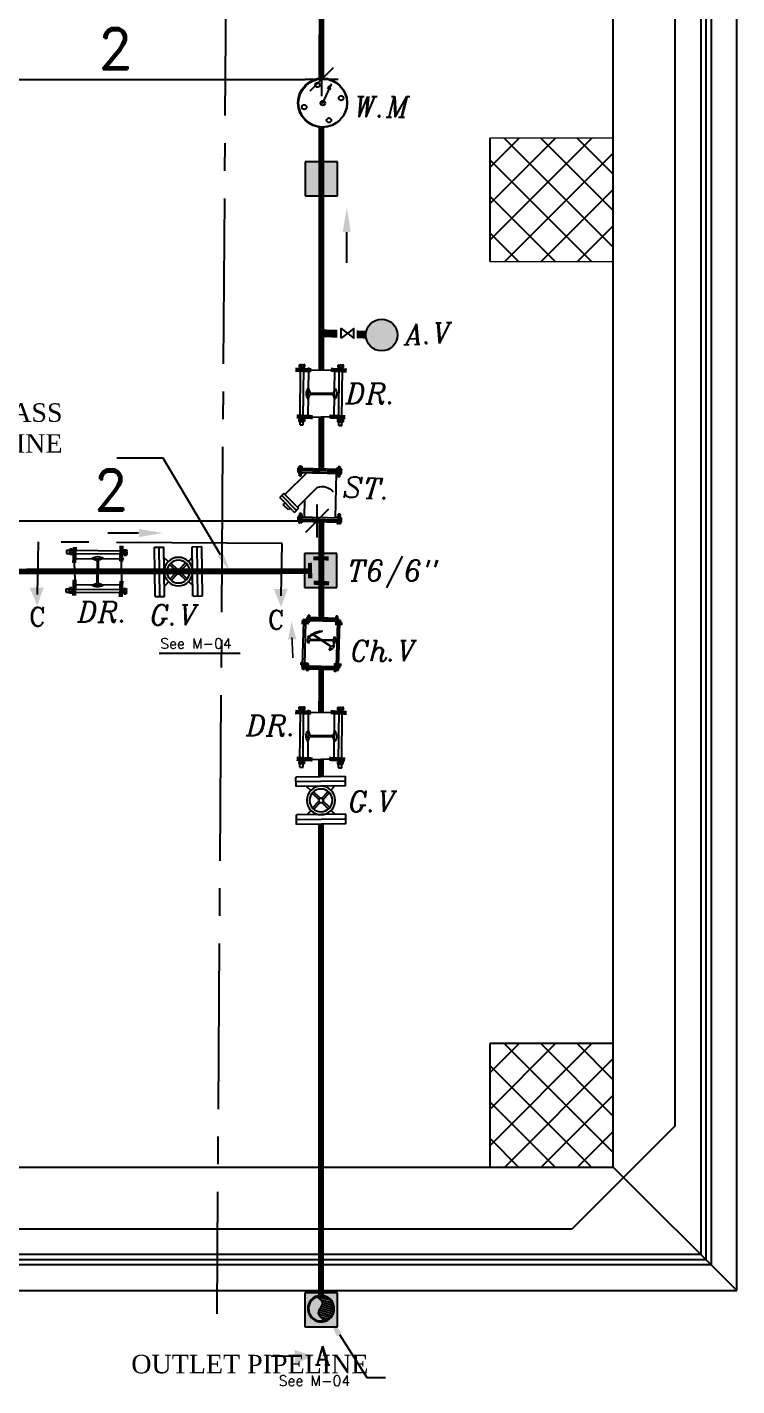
# Model space of a CAD drawing. Extents: x 152000 to 152174, y 158796 to 159332.
# Drawn here: x 152089.02 to 152098.82, y 159154.88 to 159173.64 of the extents above; entities that cross this region are included whole.
import ezdxf
from ezdxf import colors
from ezdxf.entities.mleader import LeaderData, LeaderLine
from ezdxf.math import Vec2, Vec3

# ---------------------------------------------------------------- set-up
doc = ezdxf.new("R2010")
doc.units = 0
doc.header["$LTSCALE"] = 3
doc.header["$MEASUREMENT"] = 0
for name, pattern in [('ACAD_ISO14W100', [25.5, 12, -3, 0.5, -3, 0.5, -3, 0.5, -3]), ('AUSGEZOGEN', [0]), ('CENTER2', [28.575, 19.05, -3.175, 3.175, -3.175]), ('HIDDEN', [9.525, 6.35, -3.175])]:
    doc.linetypes.add(name, pattern=pattern)
doc.layers.get('0').update_dxf_attribs({"linetype": 'CONTINUOUS'})
for name, color, linetype in [('3INCH', 5, 'ACAD_ISO14W100'), ('colum', 7, 'CONTINUOUS'), ('EBENE0', 7, 'AUSGEZOGEN'), ('ELEV', 1, 'CONTINUOUS'), ('HATSH', 252, 'CONTINUOUS'), ('MECH', 6, 'CONTINUOUS'), ('NUMBERS', 6, 'CONTINUOUS'), ('POLI', 3, 'CONTINUOUS'), ('TEXTS', 1, 'CONTINUOUS')]:
    doc.layers.add(name, color=color, linetype=linetype)
doc.layers.add('BEAM', color=6, linetype='CONTINUOUS', lineweight=13)
doc.layers.add('LAND CORNERS', color=255, linetype='CONTINUOUS', lineweight=25)
doc.styles.add('italic', font='italicc.shx', dxfattribs={"height": 0.4})
doc.styles.add('ROMANC', font='ROMANC', dxfattribs={"height": 7})
doc.styles.add('ROMAND10', font='ROMAND.shx', dxfattribs={"height": 0.2})
doc.styles.add('ROMANS', font='romans.shx')

# ---------------------------------------------------------------- blocks, each defined once
blk = doc.blocks.new('g.v')
at = {"color": 7}
for p, q in [((-97.2859, 152.7139), (-97.286, 152.4392)), ((-97.2859, 152.7139), (-97.2331, 152.7138)), ((-97.2595, 152.7138), (-97.2596, 152.4391)), ((-97.2331, 152.7138), (-97.2331, 152.4391)), ((-97.2099, 152.6325), (-97.2331, 152.6557)), ((-97.0746, 152.6557), (-97.0978, 152.6325)), ((-97.0746, 152.7138), (-97.0747, 152.4391)), ((-97.0744, 152.7142), (-97.0216, 152.7142)), ((-97.0482, 152.7138), (-97.0483, 152.4391)), ((-97.0218, 152.7138), (-97.0218, 152.4391)), ((-97.2023, 152.6174), (-97.1662, 152.5813)), ((-97.2023, 152.5355), (-97.1662, 152.5716)), ((-97.1948, 152.6249), (-97.1587, 152.5888)), ((-97.1948, 152.5281), (-97.1587, 152.5642)), ((-97.1671, 152.5822), (-97.1671, 152.5707)), ((-97.1671, 152.5822), (-97.1671, 152.5707)), ((-97.149, 152.5888), (-97.1129, 152.6249)), ((-97.149, 152.5642), (-97.1129, 152.528)), ((-97.1416, 152.5813), (-97.1054, 152.6174)), ((-97.1416, 152.5716), (-97.1055, 152.5355)), ((-97.1407, 152.5707), (-97.1407, 152.5822)), ((-97.2099, 152.5204), (-97.2331, 152.4972)), ((-97.0746, 152.4972), (-97.0979, 152.5204)), ((-97.286, 152.4392), (-97.2331, 152.4391)), ((-97.0747, 152.4391), (-97.0218, 152.4391))]:
    blk.add_line(p, q, dxfattribs=at)
for radius in [0.0792, 0.0634, 0.0132]:
    blk.add_circle((-97.1539, 152.5765), radius, dxfattribs=at)
blk = doc.blocks.new('dr.')
at = {"color": 7}
for p, q in [((-99.6453, 152.7082), (-99.6476, 152.7069)), ((-99.6474, 152.6898), (-99.6476, 152.7069)), ((-99.6453, 152.7082), (-99.6255, 152.7083)), ((-99.6451, 152.6886), (-99.6453, 152.7082)), ((-99.6107, 152.7156), (-99.6243, 152.7155)), ((-99.6243, 152.7155), (-99.6242, 152.7083)), ((-99.6241, 152.6888), (-99.6242, 152.7083)), ((-99.6242, 152.7062), (-99.6106, 152.7063)), ((-99.6104, 152.6817), (-99.6107, 152.7156)), ((-99.6106, 152.7084), (-99.2882, 152.711)), ((-99.2883, 152.7181), (-99.2747, 152.7182)), ((-99.288, 152.6843), (-99.2883, 152.7181)), ((-99.2746, 152.709), (-99.2882, 152.7089)), ((-99.2747, 152.7182), (-99.2746, 152.7111)), ((-99.2745, 152.6915), (-99.2746, 152.7111)), ((-99.6474, 152.6898), (-99.6451, 152.6886)), ((-99.6451, 152.6886), (-99.6253, 152.6887)), ((-99.6241, 152.6908), (-99.6105, 152.691)), ((-99.624, 152.6816), (-99.6241, 152.6888)), ((-99.6104, 152.6817), (-99.624, 152.6816)), ((-99.6105, 152.6889), (-99.2881, 152.6914)), ((-99.6049, 152.6609), (-99.292, 152.6634)), ((-99.4855, 152.6649), (-99.4549, 152.653)), ((-99.4538, 152.5113), (-99.4549, 152.653)), ((-99.4182, 152.6654), (-99.4485, 152.6531)), ((-99.4474, 152.5113), (-99.4485, 152.6531)), ((-99.2745, 152.6936), (-99.2881, 152.6935)), ((-99.288, 152.6843), (-99.2744, 152.6844)), ((-99.2744, 152.6844), (-99.2745, 152.6915)), ((-99.6434, 152.4688), (-99.6236, 152.4689)), ((-99.6432, 152.4492), (-99.6434, 152.4688)), ((-99.6432, 152.4492), (-99.6234, 152.4493)), ((-99.6088, 152.4762), (-99.6224, 152.4761)), ((-99.6224, 152.4761), (-99.6223, 152.4689)), ((-99.6222, 152.4494), (-99.6223, 152.4689)), ((-99.6223, 152.4668), (-99.6087, 152.4669)), ((-99.6222, 152.4515), (-99.6086, 152.4516)), ((-99.6221, 152.4422), (-99.6222, 152.4494)), ((-99.6085, 152.4423), (-99.6088, 152.4762)), ((-99.6087, 152.469), (-99.2864, 152.4716)), ((-99.6086, 152.4495), (-99.2862, 152.452)), ((-99.6055, 152.4997), (-99.2891, 152.5022)), ((-99.4842, 152.4989), (-99.4538, 152.5113)), ((-99.4169, 152.4995), (-99.4474, 152.5113)), ((-99.2864, 152.4787), (-99.2728, 152.4788)), ((-99.2861, 152.4449), (-99.2864, 152.4787)), ((-99.2727, 152.4696), (-99.2863, 152.4695)), ((-99.2726, 152.4542), (-99.2862, 152.4541)), ((-99.2728, 152.4788), (-99.2728, 152.4717)), ((-99.2726, 152.4521), (-99.2728, 152.4717)), ((-99.2725, 152.445), (-99.2726, 152.4521)), ((-99.6085, 152.4423), (-99.6221, 152.4422)), ((-99.2861, 152.4449), (-99.2725, 152.445))]:
    blk.add_line(p, q, dxfattribs=at)
for points, const_width in [([(-99.5927, 152.631), (-99.5962, 152.7296)], 0.0267), ([(-99.3036, 152.6394), (-99.307, 152.738)], 0.0267), ([(-99.448, 152.5883), (-99.4544, 152.5886)], 0.0992), ([(-99.5922, 152.4288), (-99.5957, 152.5273)], 0.0267), ([(-99.3027, 152.4199), (-99.3061, 152.5179)], 0.0267)]:
    blk.add_lwpolyline(points, dxfattribs=dict(at, const_width=const_width))
for points in [[(-99.5957, 152.5273), (-99.5927, 152.631)], [(-99.3061, 152.5179), (-99.3036, 152.6394)]]:
    blk.add_lwpolyline(points)
for centre, radius, start, end in [((-99.6188, 152.7109), 0.00711, 139.97377, 220.93176), ((-99.6075, 152.6987), 0.0183, 155.67304, 205.23249), ((-99.2801, 152.7136), 0.00711, 319.97377, 40.93176), ((-99.2912, 152.7012), 0.0183, 335.67304, 25.23249), ((-99.6186, 152.6863), 0.00711, 139.97377, 220.93176), ((-99.4515, 152.6191), 0.057, 54.30193, 126.6036), ((-99.2799, 152.689), 0.00711, 319.97377, 40.93176), ((-99.6169, 152.4715), 0.00711, 139.97377, 220.93176), ((-99.6056, 152.4593), 0.0183, 155.67304, 205.23249), ((-99.6167, 152.4469), 0.00711, 139.97377, 220.93176), ((-99.4509, 152.5452), 0.057, 234.30193, 306.6036), ((-99.2782, 152.4742), 0.00711, 319.97377, 40.93176), ((-99.2893, 152.4618), 0.0183, 335.67304, 25.23249), ((-99.278, 152.4496), 0.00711, 319.97377, 40.93176)]:
    blk.add_arc(centre, radius, start, end, dxfattribs=at)
blk = doc.blocks.new('wm')
at = {"color": 7}
for centre in [(-98.2864, 152.6447), (-98.3636, 152.5704), (-98.2849, 152.566), (-98.2062, 152.566), (-98.2791, 152.4903)]:
    blk.add_circle(centre, 0.00969, dxfattribs=at)
at = {"layer": 'NUMBERS', "color": 0, "linetype": 'ByBlock'}
for p, q in [((-98.2876, 152.5639), (-98.2297, 152.6325)), ((-98.2297, 152.6325), (-98.2488, 152.6223)), ((-98.2488, 152.6223), (-98.2377, 152.6136))]:
    blk.add_line(p, q, dxfattribs=at)
for centre, radius in [((-98.2859, 152.5676), 0.1024), ((-98.2852, 152.5669), 0.1001)]:
    blk.add_circle(centre, radius, dxfattribs=at)
blk = doc.blocks.new('arv')
at = {"ltscale": 5}
h = blk.add_hatch(color=240, dxfattribs=at)
h.set_gradient(color1=(255, 0, 63), color2=(255, 143, 171), one_color=1, tint=0.78, name='INVCURVED')
edge = h.paths.add_edge_path()
edge.add_arc((-91.0282, 147.11), 0.0881, 0, 360)
at = {"color": 7, "const_width": 0.0437}
for points in [[(-91.0231, 146.9711), (-91.0249, 147.022)], [(-91.0163, 146.7746), (-91.0194, 146.8635)]]:
    blk.add_lwpolyline(points, dxfattribs=at)
at = {"ltscale": 5}
blk.add_circle((-91.0282, 147.11), 0.0881, dxfattribs=at)
at = {"layer": 'MECH'}
blk.add_lwpolyline([(-90.9959, 146.8867), (-91.0494, 146.8829), (-91.0009, 146.9563), (-91.0544, 146.9524)], close=True, dxfattribs=at)
blk = doc.blocks.new('st')
at = {"color": 7}
for p, q in [((-110.1469, 152.6949), (-110.1469, 152.6911)), ((-110.1398, 152.6949), (-110.1469, 152.6949)), ((-110.1469, 152.6911), (-110.1469, 152.6808)), ((-110.1469, 152.69), (-110.1398, 152.69)), ((-110.1469, 152.6819), (-110.1398, 152.6819)), ((-110.1469, 152.6771), (-110.1469, 152.6808)), ((-110.1397, 152.6771), (-110.1469, 152.6771)), ((-110.1147, 152.6912), (-110.1398, 152.6911)), ((-110.1146, 152.6809), (-110.1397, 152.6808)), ((-110.1394, 152.7007), (-110.1272, 152.7008)), ((-110.1387, 152.4584), (-110.1394, 152.7007)), ((-110.1387, 152.4584), (-110.1394, 152.7007)), ((-110.1393, 152.682), (-110.1394, 152.7007)), ((-110.1393, 152.682), (-110.1387, 152.4771)), ((-110.1265, 152.4585), (-110.1272, 152.7008)), ((-110.1265, 152.4585), (-110.1272, 152.7008)), ((-110.1265, 152.4585), (-110.1272, 152.7008)), ((-110.1265, 152.4585), (-110.1272, 152.7008)), ((-110.1265, 152.4585), (-110.1272, 152.7008)), ((-110.1272, 152.7008), (-110.1151, 152.7008)), ((-110.1272, 152.682), (-110.1272, 152.7008)), ((-110.1272, 152.682), (-110.1266, 152.4772)), ((-110.1143, 152.4585), (-110.1151, 152.7008)), ((-110.115, 152.6657), (-109.8671, 152.6665)), ((-110.1147, 152.695), (-110.1075, 152.695)), ((-110.1075, 152.6901), (-110.1147, 152.6901)), ((-110.1075, 152.682), (-110.1146, 152.682)), ((-110.1146, 152.6772), (-110.1075, 152.6772)), ((-110.1075, 152.695), (-110.1075, 152.6912)), ((-110.1075, 152.6912), (-110.1075, 152.6809)), ((-110.1075, 152.6772), (-110.1075, 152.6809)), ((-110.0964, 152.6913), (-110.1069, 152.6912)), ((-110.0964, 152.681), (-110.1068, 152.6809)), ((-110.0952, 152.6906), (-110.0964, 152.6913)), ((-110.0964, 152.6913), (-110.0964, 152.681)), ((-110.0964, 152.681), (-110.0952, 152.6816)), ((-110.0952, 152.6906), (-110.0952, 152.6816)), ((-109.8899, 152.6808), (-109.8261, 152.681)), ((-109.8869, 152.6853), (-109.8857, 152.686)), ((-109.8869, 152.6853), (-109.8869, 152.6764)), ((-109.8857, 152.6757), (-109.8869, 152.6764)), ((-109.8857, 152.686), (-109.8857, 152.6757)), ((-109.8857, 152.686), (-109.8753, 152.686)), ((-109.8857, 152.6757), (-109.8753, 152.6757)), ((-109.8675, 152.6898), (-109.8746, 152.6898)), ((-109.8746, 152.6898), (-109.8746, 152.686)), ((-109.8746, 152.686), (-109.8746, 152.6757)), ((-109.8746, 152.6849), (-109.8675, 152.685)), ((-109.8746, 152.6768), (-109.8675, 152.6769)), ((-109.8746, 152.672), (-109.8746, 152.6757)), ((-109.8674, 152.672), (-109.8746, 152.672)), ((-109.8675, 152.6861), (-109.8424, 152.6861)), ((-109.8675, 152.6758), (-109.8423, 152.6758)), ((-109.8671, 152.6956), (-109.855, 152.6957)), ((-109.8664, 152.4533), (-109.8671, 152.6956)), ((-109.8664, 152.4533), (-109.8671, 152.6956)), ((-109.8671, 152.6769), (-109.8671, 152.6956)), ((-109.8671, 152.6769), (-109.8665, 152.4721)), ((-109.8542, 152.4534), (-109.855, 152.6957)), ((-109.8542, 152.4534), (-109.855, 152.6957)), ((-109.8542, 152.4534), (-109.855, 152.6957)), ((-109.8542, 152.4534), (-109.855, 152.6957)), ((-109.8549, 152.677), (-109.855, 152.6957)), ((-109.855, 152.6957), (-109.8428, 152.6957)), ((-109.8549, 152.677), (-109.8543, 152.4721)), ((-109.8421, 152.4534), (-109.8428, 152.6957)), ((-109.8424, 152.6899), (-109.8352, 152.6899)), ((-109.8352, 152.6851), (-109.8424, 152.685)), ((-109.8352, 152.677), (-109.8423, 152.6769)), ((-109.8423, 152.6721), (-109.8352, 152.6721)), ((-109.8352, 152.6899), (-109.8352, 152.6862)), ((-109.8352, 152.6862), (-109.8352, 152.6759)), ((-109.8352, 152.6721), (-109.8352, 152.6759)), ((-110.1144, 152.4936), (-110.0188, 152.4939)), ((-109.9466, 152.5638), (-110.0602, 152.4538)), ((-109.8666, 152.5035), (-109.9913, 152.3827)), ((-110.1463, 152.48), (-110.1463, 152.4762)), ((-110.1391, 152.48), (-110.1463, 152.48)), ((-110.1463, 152.4762), (-110.1463, 152.4659)), ((-110.1463, 152.4751), (-110.1391, 152.4752)), ((-110.1463, 152.467), (-110.1391, 152.4671)), ((-110.1462, 152.4622), (-110.1463, 152.4659)), ((-110.1391, 152.4622), (-110.1462, 152.4622)), ((-110.114, 152.4763), (-110.1391, 152.4763)), ((-110.114, 152.466), (-110.1391, 152.466)), ((-110.1387, 152.4771), (-110.1387, 152.4584)), ((-110.1387, 152.4584), (-110.1265, 152.4585)), ((-110.1387, 152.4584), (-110.1265, 152.4585)), ((-110.1266, 152.4772), (-110.1265, 152.4585)), ((-110.1265, 152.4585), (-110.1143, 152.4585)), ((-110.1265, 152.4585), (-110.1143, 152.4585)), ((-110.114, 152.4801), (-110.1069, 152.4801)), ((-110.1069, 152.4753), (-110.114, 152.4752)), ((-110.1068, 152.4672), (-110.114, 152.4671)), ((-110.114, 152.4623), (-110.1068, 152.4623)), ((-110.1069, 152.4801), (-110.1069, 152.4764)), ((-110.1069, 152.4764), (-110.1068, 152.4661)), ((-110.1068, 152.4623), (-110.1068, 152.4661)), ((-110.0958, 152.4764), (-110.1062, 152.4764)), ((-110.0958, 152.4661), (-110.1062, 152.4661)), ((-110.0946, 152.4757), (-110.0958, 152.4764)), ((-110.0958, 152.4764), (-110.0958, 152.4661)), ((-110.0958, 152.4661), (-110.0945, 152.4668)), ((-110.0946, 152.4757), (-110.0945, 152.4668)), ((-110.0664, 152.4601), (-110.0898, 152.4374)), ((-110.0767, 152.424), (-110.0898, 152.4374)), ((-110.0782, 152.4486), (-109.997, 152.3648)), ((-110.0767, 152.424), (-110.0216, 152.3671)), ((-110.0669, 152.4138), (-110.0763, 152.4035)), ((-110.0533, 152.4466), (-110.0664, 152.4601)), ((-110.0533, 152.4466), (-109.9982, 152.3898)), ((-109.8893, 152.466), (-109.8255, 152.4662)), ((-109.8863, 152.4705), (-109.8851, 152.4711)), ((-109.8863, 152.4705), (-109.8862, 152.4615)), ((-109.885, 152.4608), (-109.8862, 152.4615)), ((-109.8851, 152.4711), (-109.8746, 152.4712)), ((-109.8851, 152.4711), (-109.885, 152.4608)), ((-109.885, 152.4608), (-109.8746, 152.4609)), ((-109.8668, 152.4749), (-109.874, 152.4749)), ((-109.874, 152.4749), (-109.874, 152.4712)), ((-109.874, 152.4712), (-109.874, 152.4609)), ((-109.874, 152.4701), (-109.8668, 152.4701)), ((-109.874, 152.462), (-109.8668, 152.462)), ((-109.8739, 152.4571), (-109.874, 152.4609)), ((-109.8668, 152.4571), (-109.8739, 152.4571)), ((-109.8668, 152.4712), (-109.8417, 152.4713)), ((-109.8668, 152.4609), (-109.8417, 152.461)), ((-109.8665, 152.4721), (-109.8664, 152.4533)), ((-109.8664, 152.4533), (-109.8542, 152.4534)), ((-109.8664, 152.4533), (-109.8542, 152.4534)), ((-109.8543, 152.4721), (-109.8542, 152.4534)), ((-109.8542, 152.4534), (-109.8421, 152.4534)), ((-109.8542, 152.4534), (-109.8421, 152.4534)), ((-109.8417, 152.475), (-109.8346, 152.475)), ((-109.8346, 152.4702), (-109.8417, 152.4702)), ((-109.8345, 152.4621), (-109.8417, 152.4621)), ((-109.8417, 152.4572), (-109.8345, 152.4572)), ((-109.8346, 152.475), (-109.8346, 152.4713)), ((-109.8346, 152.4713), (-109.8345, 152.461)), ((-109.8345, 152.4572), (-109.8345, 152.461)), ((-110.0763, 152.4035), (-110.0483, 152.3746)), ((-110.0483, 152.3746), (-110.0383, 152.3843)), ((-110.0216, 152.3671), (-110.0086, 152.3536)), ((-109.9852, 152.3763), (-110.0086, 152.3536)), ((-109.9982, 152.3898), (-109.9852, 152.3763))]:
    blk.add_line(p, q, dxfattribs=at)
for centre, radius, start, end in [((-110.1441, 152.6925), 0.00374, 139.69464, 220.65264), ((-110.1382, 152.686), 0.00965, 155.39392, 204.95336), ((-110.1441, 152.6795), 0.00374, 139.69464, 220.65264), ((-110.1104, 152.6926), 0.00374, 319.69464, 40.65264), ((-110.1163, 152.6861), 0.00965, 335.39392, 24.95336), ((-110.1103, 152.6796), 0.00374, 319.69464, 40.65264), ((-110.0219, 152.5894), 0.0795, 341.29066, 49.4127), ((-109.8718, 152.6874), 0.00374, 139.69464, 220.65264), ((-109.8659, 152.6809), 0.00965, 155.39392, 204.95336), ((-109.8718, 152.6744), 0.00374, 139.69464, 220.65264), ((-109.8381, 152.6875), 0.00374, 319.69464, 40.65264), ((-109.844, 152.681), 0.00965, 335.39392, 24.95336), ((-109.838, 152.6745), 0.00374, 319.69464, 40.65264), ((-110.1434, 152.4776), 0.00374, 139.69464, 220.65264), ((-110.1375, 152.4711), 0.00965, 155.39392, 204.95336), ((-110.1434, 152.4646), 0.00374, 139.69464, 220.65264), ((-110.1097, 152.4777), 0.00374, 319.69464, 40.65264), ((-110.1156, 152.4712), 0.00965, 335.39392, 24.95336), ((-110.1097, 152.4647), 0.00374, 319.69464, 40.65264), ((-109.8711, 152.4725), 0.00374, 139.69464, 220.65264), ((-109.8652, 152.466), 0.00965, 155.39392, 204.95336), ((-109.8711, 152.4595), 0.00374, 139.69464, 220.65264), ((-109.8374, 152.4726), 0.00374, 319.69464, 40.65264), ((-109.8433, 152.4661), 0.00965, 335.39392, 24.95336), ((-109.8374, 152.4597), 0.00374, 319.69464, 40.65264)]:
    blk.add_arc(centre, radius, start, end, dxfattribs=at)
blk = doc.blocks.new('ch.v')
at = {"color": 7}
for p, q in [((-104.2898, 151.2732), (-104.2461, 151.2737)), ((-104.2869, 151.2768), (-104.2877, 151.2763)), ((-104.2877, 151.2702), (-104.2877, 151.2763)), ((-104.2877, 151.2702), (-104.2869, 151.2697)), ((-104.2869, 151.2697), (-104.2869, 151.2768)), ((-104.2869, 151.2768), (-104.2798, 151.2768)), ((-104.2869, 151.2697), (-104.2797, 151.2698)), ((-104.2745, 151.2795), (-104.2794, 151.2794)), ((-104.2794, 151.2794), (-104.2793, 151.2769)), ((-104.2793, 151.2698), (-104.2793, 151.2769)), ((-104.2793, 151.2761), (-104.2744, 151.2761)), ((-104.2793, 151.2706), (-104.2744, 151.2706)), ((-104.2793, 151.2672), (-104.2793, 151.2698)), ((-104.2744, 151.2673), (-104.2793, 151.2672)), ((-104.2745, 151.2769), (-104.2573, 151.2771)), ((-104.2744, 151.2699), (-104.2572, 151.27)), ((-104.2743, 151.2821), (-104.2726, 151.1143)), ((-104.2743, 151.2821), (-104.2726, 151.1143)), ((-104.2743, 151.2821), (-104.2659, 151.2821)), ((-104.2743, 151.2821), (-104.2659, 151.2821)), ((-104.2741, 151.2693), (-104.2743, 151.2821)), ((-104.2727, 151.1271), (-104.2741, 151.2693)), ((-104.2659, 151.2821), (-104.2576, 151.2822)), ((-104.2659, 151.2821), (-104.2576, 151.2822)), ((-104.2659, 151.2821), (-104.2643, 151.1144)), ((-104.2659, 151.2821), (-104.2643, 151.1144)), ((-104.2659, 151.2821), (-104.2643, 151.1144)), ((-104.2659, 151.2821), (-104.2643, 151.1144)), ((-104.2658, 151.2693), (-104.2659, 151.2821)), ((-104.2644, 151.1272), (-104.2658, 151.2693)), ((-104.254, 151.2959), (-104.262, 151.2958)), ((-104.262, 151.2958), (-104.262, 151.2915)), ((-104.2619, 151.2799), (-104.262, 151.2915)), ((-104.262, 151.2903), (-104.2539, 151.2904)), ((-104.2619, 151.2812), (-104.2538, 151.2812)), ((-104.2618, 151.2757), (-104.2619, 151.2799)), ((-104.2538, 151.2757), (-104.2618, 151.2757)), ((-104.2576, 151.2822), (-104.256, 151.1145)), ((-104.2573, 151.2796), (-104.2524, 151.2797)), ((-104.2524, 151.2764), (-104.2573, 151.2763)), ((-104.2523, 151.2708), (-104.2572, 151.2708)), ((-104.2572, 151.2675), (-104.2523, 151.2675)), ((-104.2538, 151.2757), (-104.254, 151.2959)), ((-104.0185, 151.2939), (-104.2539, 151.2916)), ((-104.0184, 151.2823), (-104.2538, 151.28)), ((-104.2524, 151.2797), (-104.2524, 151.2771)), ((-104.2523, 151.2701), (-104.2524, 151.2771)), ((-104.2523, 151.2675), (-104.2523, 151.2701)), ((-104.1841, 151.1525), (-104.1231, 151.2501)), ((-104.1814, 151.1497), (-104.1205, 151.2473)), ((-104.1761, 151.2659), (-104.158, 151.2589)), ((-104.1568, 151.1348), (-104.158, 151.2589)), ((-104.1361, 151.2663), (-104.1542, 151.2589)), ((-104.153, 151.1348), (-104.1542, 151.2589)), ((-104.1302, 151.2682), (-104.1231, 151.2501)), ((-104.1028, 151.2391), (-104.1205, 151.2473)), ((-104.0298, 151.2758), (-103.9862, 151.2762)), ((-104.027, 151.2793), (-104.0278, 151.2789)), ((-104.0277, 151.2727), (-104.0278, 151.2789)), ((-104.0277, 151.2727), (-104.0269, 151.2723)), ((-104.027, 151.2793), (-104.0198, 151.2794)), ((-104.0269, 151.2723), (-104.027, 151.2793)), ((-104.0269, 151.2723), (-104.0198, 151.2723)), ((-104.0194, 151.282), (-104.0194, 151.2794)), ((-104.0145, 151.282), (-104.0194, 151.282)), ((-104.0193, 151.2724), (-104.0194, 151.2794)), ((-104.0194, 151.2786), (-104.0145, 151.2787)), ((-104.0193, 151.2731), (-104.0144, 151.2732)), ((-104.0193, 151.2698), (-104.0193, 151.2724)), ((-104.0144, 151.2698), (-104.0193, 151.2698)), ((-104.0185, 151.2982), (-104.0104, 151.2982)), ((-104.0183, 151.278), (-104.0185, 151.2982)), ((-104.0104, 151.2928), (-104.0185, 151.2927)), ((-104.0103, 151.2836), (-104.0184, 151.2835)), ((-104.0183, 151.278), (-104.0102, 151.2781)), ((-104.0145, 151.2794), (-103.9973, 151.2796)), ((-104.0144, 151.2724), (-103.9973, 151.2726)), ((-104.0143, 151.2846), (-104.006, 151.2847)), ((-104.0143, 151.2846), (-104.006, 151.2847)), ((-104.0143, 151.2846), (-104.0127, 151.1168)), ((-104.0143, 151.2846), (-104.0127, 151.1168)), ((-104.0142, 151.2718), (-104.0143, 151.2846)), ((-104.0128, 151.1296), (-104.0142, 151.2718)), ((-104.0104, 151.2982), (-104.0104, 151.294)), ((-104.0103, 151.2824), (-104.0104, 151.294)), ((-104.0102, 151.2781), (-104.0103, 151.2824)), ((-103.9979, 151.2941), (-104.0096, 151.294)), ((-103.9977, 151.2825), (-104.0095, 151.2824)), ((-104.006, 151.2847), (-103.9977, 151.2848)), ((-104.006, 151.2847), (-103.9977, 151.2848)), ((-104.006, 151.2847), (-104.0043, 151.1169)), ((-104.006, 151.2847), (-104.0043, 151.1169)), ((-104.006, 151.2847), (-104.0043, 151.1169)), ((-104.006, 151.2847), (-104.0043, 151.1169)), ((-104.0059, 151.2719), (-104.006, 151.2847)), ((-104.0045, 151.1297), (-104.0059, 151.2719)), ((-103.9977, 151.2825), (-103.9979, 151.2941)), ((-103.9979, 151.2941), (-103.9965, 151.2934)), ((-103.9977, 151.2848), (-103.996, 151.117)), ((-103.9964, 151.2833), (-103.9977, 151.2825)), ((-103.9974, 151.2822), (-103.9925, 151.2822)), ((-103.9924, 151.2789), (-103.9973, 151.2789)), ((-103.9924, 151.2734), (-103.9973, 151.2733)), ((-103.9972, 151.27), (-103.9923, 151.2701)), ((-103.9964, 151.2833), (-103.9965, 151.2934)), ((-103.9925, 151.2822), (-103.9924, 151.2797)), ((-103.9924, 151.2726), (-103.9924, 151.2797)), ((-103.9923, 151.2701), (-103.9924, 151.2726)), ((-104.2021, 151.2005), (-104.1841, 151.1525)), ((-104.2883, 151.1242), (-104.2447, 151.1247)), ((-104.2855, 151.1278), (-104.2863, 151.1273)), ((-104.2862, 151.1212), (-104.2863, 151.1273)), ((-104.2862, 151.1212), (-104.2854, 151.1207)), ((-104.2854, 151.1207), (-104.2855, 151.1278)), ((-104.2855, 151.1278), (-104.2783, 151.1278)), ((-104.2854, 151.1207), (-104.2783, 151.1208)), ((-104.273, 151.1305), (-104.2779, 151.1304)), ((-104.2779, 151.1304), (-104.2779, 151.1278)), ((-104.2778, 151.1208), (-104.2779, 151.1278)), ((-104.2779, 151.1271), (-104.273, 151.1271)), ((-104.2778, 151.1216), (-104.2729, 151.1216)), ((-104.2778, 151.1182), (-104.2778, 151.1208)), ((-104.2729, 151.1183), (-104.2778, 151.1182)), ((-104.273, 151.1279), (-104.2558, 151.1281)), ((-104.2729, 151.1209), (-104.2558, 151.121)), ((-104.2727, 151.1271), (-104.2726, 151.1143)), ((-104.2726, 151.1143), (-104.2643, 151.1144)), ((-104.2644, 151.1272), (-104.2643, 151.1144)), ((-104.2643, 151.1144), (-104.256, 151.1145)), ((-104.2522, 151.1137), (-104.2603, 151.1136)), ((-104.2603, 151.1136), (-104.2602, 151.1094)), ((-104.2601, 151.0978), (-104.2602, 151.1094)), ((-104.2602, 151.1081), (-104.2521, 151.1082)), ((-104.2601, 151.099), (-104.252, 151.0991)), ((-104.2558, 151.1306), (-104.251, 151.1307)), ((-104.2509, 151.1274), (-104.2558, 151.1273)), ((-104.2509, 151.1218), (-104.2558, 151.1218)), ((-104.2557, 151.1185), (-104.2508, 151.1185)), ((-104.252, 151.0936), (-104.2522, 151.1137)), ((-104.0167, 151.1118), (-104.2521, 151.1095)), ((-104.0166, 151.1001), (-104.252, 151.0978)), ((-104.251, 151.1307), (-104.2509, 151.1281)), ((-104.2509, 151.1211), (-104.2509, 151.1281)), ((-104.2508, 151.1185), (-104.2509, 151.1211)), ((-104.1743, 151.1316), (-104.1814, 151.1497)), ((-104.1748, 151.1274), (-104.1568, 151.1348)), ((-104.1348, 151.1278), (-104.153, 151.1348)), ((-104.0284, 151.1268), (-103.9847, 151.1272)), ((-104.0255, 151.1303), (-104.0263, 151.1299)), ((-104.0263, 151.1237), (-104.0263, 151.1299)), ((-104.0263, 151.1237), (-104.0254, 151.1233)), ((-104.0255, 151.1303), (-104.0184, 151.1304)), ((-104.0254, 151.1233), (-104.0255, 151.1303)), ((-104.0254, 151.1233), (-104.0183, 151.1233)), ((-104.018, 151.133), (-104.0179, 151.1304)), ((-104.0131, 151.133), (-104.018, 151.133)), ((-104.0179, 151.1234), (-104.0179, 151.1304)), ((-104.0179, 151.1296), (-104.013, 151.1297)), ((-104.0179, 151.1241), (-104.013, 151.1242)), ((-104.0178, 151.1208), (-104.0179, 151.1234)), ((-104.0129, 151.1208), (-104.0178, 151.1208)), ((-104.0167, 151.116), (-104.0086, 151.1161)), ((-104.0165, 151.0959), (-104.0167, 151.116)), ((-104.0086, 151.1106), (-104.0167, 151.1105)), ((-104.0085, 151.1015), (-104.0166, 151.1014)), ((-104.013, 151.1304), (-103.9959, 151.1306)), ((-104.013, 151.1234), (-103.9958, 151.1236)), ((-104.0128, 151.1296), (-104.0127, 151.1168)), ((-104.0127, 151.1168), (-104.0043, 151.1169)), ((-104.0086, 151.1161), (-104.0086, 151.1118)), ((-104.0085, 151.1002), (-104.0086, 151.1118)), ((-104.0084, 151.096), (-104.0085, 151.1002)), ((-103.9961, 151.112), (-104.0079, 151.1119)), ((-103.996, 151.1003), (-104.0078, 151.1002)), ((-104.0045, 151.1297), (-104.0043, 151.1169)), ((-104.0043, 151.1169), (-103.996, 151.117)), ((-103.9961, 151.112), (-103.9947, 151.1112)), ((-103.996, 151.1003), (-103.9961, 151.112)), ((-103.9946, 151.1011), (-103.996, 151.1003)), ((-103.9959, 151.1332), (-103.991, 151.1332)), ((-103.991, 151.1299), (-103.9959, 151.1299)), ((-103.9909, 151.1244), (-103.9958, 151.1243)), ((-103.9958, 151.121), (-103.9909, 151.121)), ((-103.9946, 151.1011), (-103.9947, 151.1112)), ((-103.991, 151.1332), (-103.991, 151.1307)), ((-103.9909, 151.1236), (-103.991, 151.1307)), ((-103.9909, 151.121), (-103.9909, 151.1236)), ((-104.2601, 151.0935), (-104.2601, 151.0978)), ((-104.252, 151.0936), (-104.2601, 151.0935)), ((-104.0165, 151.0959), (-104.0084, 151.096))]:
    blk.add_line(p, q, dxfattribs=at)
at = {"color": 7, "const_width": 0.0159}
for points in [[(-104.0266, 151.3093), (-104.0262, 151.2674)], [(-104.2455, 151.3072), (-104.2451, 151.2652)], [(-104.2434, 151.0848), (-104.2438, 151.1267)], [(-104.0244, 151.087), (-104.0248, 151.1289)]]:
    blk.add_lwpolyline(points, dxfattribs=at)
at = {"color": 7}
for centre, radius, start, end in [((-104.2774, 151.2778), 0.00256, 140.08086, 221.03886), ((-104.2733, 151.2734), 0.0066, 155.78014, 205.33958), ((-104.2773, 151.2689), 0.00256, 140.08086, 221.03886), ((-104.2588, 151.2931), 0.00423, 140.08086, 221.03886), ((-104.252, 151.2858), 0.0109, 155.78014, 205.33958), ((-104.2587, 151.2784), 0.00423, 140.08086, 221.03886), ((-104.2543, 151.278), 0.00256, 320.08086, 41.03886), ((-104.2583, 151.2735), 0.0066, 335.78014, 25.33958), ((-104.2543, 151.2692), 0.00256, 320.08086, 41.03886), ((-104.1559, 151.2387), 0.0339, 54.40902, 126.7107), ((-104.1365, 151.2349), 0.0339, 7.14755, 79.44923), ((-104.0175, 151.2803), 0.00256, 140.08086, 221.03886), ((-104.0134, 151.2759), 0.0066, 155.78014, 205.33958), ((-104.0174, 151.2715), 0.00256, 140.08086, 221.03886), ((-104.0136, 151.2955), 0.00423, 320.08086, 41.03886), ((-104.0202, 151.2881), 0.0109, 335.78014, 25.33958), ((-104.0135, 151.2808), 0.00423, 320.08086, 41.03886), ((-103.9944, 151.2805), 0.00256, 320.08086, 41.03886), ((-103.9984, 151.2761), 0.0066, 335.78014, 25.33958), ((-103.9943, 151.2717), 0.00256, 320.08086, 41.03886), ((-104.0932, 151.2044), 0.1089, 182.05886, 221.92661), ((-104.276, 151.1288), 0.00256, 140.08086, 221.03886), ((-104.2719, 151.1244), 0.0066, 155.78014, 205.33958), ((-104.2759, 151.1199), 0.00256, 140.08086, 221.03886), ((-104.257, 151.1109), 0.00423, 140.08086, 221.03886), ((-104.2503, 151.1037), 0.0109, 155.78014, 205.33958), ((-104.2569, 151.0963), 0.00423, 140.08086, 221.03886), ((-104.2529, 151.129), 0.00256, 320.08086, 41.03886), ((-104.2569, 151.1245), 0.0066, 335.78014, 25.33958), ((-104.2528, 151.1201), 0.00256, 320.08086, 41.03886), ((-104.1551, 151.155), 0.0339, 234.40902, 306.7107), ((-104.016, 151.1313), 0.00256, 140.08086, 221.03886), ((-104.0119, 151.1269), 0.0066, 155.78014, 205.33958), ((-104.0159, 151.1225), 0.00256, 140.08086, 221.03886), ((-104.0118, 151.1133), 0.00423, 320.08086, 41.03886), ((-104.0185, 151.1059), 0.0109, 335.78014, 25.33958), ((-104.0117, 151.0987), 0.00423, 320.08086, 41.03886), ((-103.9929, 151.1315), 0.00256, 320.08086, 41.03886), ((-103.9969, 151.1271), 0.0066, 335.78014, 25.33958), ((-103.9928, 151.1227), 0.00256, 320.08086, 41.03886)]:
    blk.add_arc(centre, radius, start, end, dxfattribs=at)
blk = doc.blocks.new('b')
at = {"layer": 'LAND CORNERS', "color": 7, "linetype": 'ByBlock', "lineweight": -2, "const_width": 0.02}
blk.add_lwpolyline([(162662.817, 176363.205), (162663.06, 176363.027)], dxfattribs=at)
at = {"layer": 'LAND CORNERS', "color": 7}
blk.add_solid([(162662.793, 176363.174), (162662.628, 176363.344), (162662.84, 176363.237)], dxfattribs=at)
blk = doc.blocks.new('2')
for p, q in [((0, 1), (0, -1)), ((1, 0), (-1, 0)), ((0.707, 0.707), (-0.707, -0.707))]:
    blk.add_line(p, q)

msp = doc.modelspace()

# ---------------------------------------------------------------- hatches: boundary and pattern name
at = {"layer": '3INCH', "ltscale": 0.05}
h = msp.add_hatch(dxfattribs=at)
h.set_pattern_fill('ANSI31', color=6, scale=0.228944, angle=-60.096472, style=0)
h.set_pattern_definition([(344.9035283, (150426.341917, 159704.34978), (0.00745342187, 0.0276303745), [])])
edge = h.paths.add_edge_path()
edge.add_spline(control_points=[(152093.02171, 159156.10408), (152093.0554, 159156.08021), (152093.1373, 159156.02219), (152092.98658, 159155.87932), (152093.08498, 159155.81202), (152093.13297, 159155.77918)], knot_values=[0, 0, 0, 0, 0.03074412, 0.07475583, 0.11666827, 0.11666827, 0.11666827, 0.11666827], degree=3, periodic=0)
edge.add_arc((152093.07734, 159155.94163), 0.17171, 288.903528, 468.903528)
at = {"layer": 'colum', "linetype": 'ByBlock', "ltscale": 2.2}
msp.add_hatch(color=4, dxfattribs=at).paths.add_polyline_path([(152092.62339, 159165.18046), (152092.73776, 159165.18367), (152092.66861, 159165.42989)])
at = {"layer": 'LAND CORNERS'}
h = msp.add_hatch(color=256, dxfattribs=at)
h.dxf.hatch_style = 1
h.paths.add_polyline_path([(152092.85822, 159171.30885), (152093.30648, 159171.30885), (152093.30648, 159171.77592), (152092.85822, 159171.77592)])
h = msp.add_hatch(color=256, dxfattribs=at)
h.dxf.hatch_style = 1
h.paths.add_polyline_path([(152092.8468, 159165.90119), (152093.29506, 159165.90119), (152093.29506, 159166.36826), (152092.8468, 159166.36826)])
h = msp.add_hatch(color=256, dxfattribs=at)
h.dxf.hatch_style = 1
h.paths.add_polyline_path([(152092.85478, 159155.69277), (152093.30304, 159155.69277), (152093.30304, 159156.15984), (152092.85478, 159156.15984)])
at = {"layer": 'NUMBERS', "linetype": 'CENTER2', "ltscale": 0.04}
for points in [[(152089.25001, 159165.89945), (152089.05759, 159165.89725), (152089.15877, 159165.64808)], [(152092.61756, 159165.88148), (152092.42513, 159165.87927), (152092.52631, 159165.63011)], [(152092.71455, 159155.37463), (152092.71676, 159155.1822), (152092.96593, 159155.28338)]]:
    msp.add_hatch(color=0, dxfattribs=at).paths.add_polyline_path(points)

# ---------------------------------------------------------------- linework, layer by layer
at = {"layer": '3INCH', "color": 6, "ltscale": 0.05}
msp.add_circle((152093.07734, 159155.94163), 0.17446, dxfattribs=at)
for radius, start, end in [(0.18316, 108.903528, 288.903528), (0.17171, 108.903528, 288.903528), (0.18316, 288.903528, 108.903528), (0.17171, 288.903528, 108.903528)]:
    msp.add_arc((152093.07734, 159155.94163), radius, start, end, dxfattribs=at)
msp.add_spline([(152093.02171, 159156.10408), (152093.09258, 159156.02682), (152093.03881, 159155.8867), (152093.13297, 159155.77918)], degree=3, dxfattribs=at)
at = {"layer": 'BEAM'}
for p, q in [((152097.11085, 159172.1053), (152095.40584, 159172.1053)), ((152095.40584, 159170.4003), (152097.11085, 159170.4003))]:
    msp.add_line(p, q, dxfattribs=at)
at = {"layer": 'colum', "color": 4, "linetype": 'ByBlock', "ltscale": 2.2, "const_width": 0.0229}
msp.add_lwpolyline([(152092.68853, 159164.9255), (152092.67554, 159165.21185)], dxfattribs=at)
at = {"layer": 'EBENE0', "color": 8, "linetype": 'AUSGEZOGEN'}
for p, q in [((152098.81586, 159156.19191), (152098.81586, 159186.31368)), ((152098.81586, 159156.19191), (152098.81586, 159186.31368)), ((152098.81586, 159156.19191), (152098.81586, 159186.31368)), ((152097.11085, 159157.89692), (152097.11085, 159184.60868)), ((152097.96335, 159158.46525), (152097.96335, 159184.04034)), ((152097.96335, 159158.46525), (152097.96335, 159184.04034)), ((152097.96335, 159158.46525), (152096.54251, 159157.04442)), ((152097.96335, 159158.46525), (152096.54251, 159157.04442)), ((152070.39909, 159157.89692), (152097.11085, 159157.89692)), ((152097.11085, 159157.89692), (152098.81586, 159156.19191)), ((152070.96743, 159157.04442), (152096.54251, 159157.04442)), ((152070.96743, 159157.04442), (152096.54251, 159157.04442)), ((152068.69408, 159156.19191), (152098.81586, 159156.19191)), ((152068.69408, 159156.19191), (152098.81586, 159156.19191))]:
    msp.add_line(p, q, dxfattribs=at)
at = {"layer": 'EBENE0', "color": 3, "linetype": 'AUSGEZOGEN'}
for p, q in [((152095.40584, 159172.1053), (152095.40584, 159170.4003)), ((152097.11085, 159170.4003), (152097.11085, 159172.1053)), ((152097.11085, 159159.60193), (152095.40584, 159159.60193)), ((152095.40584, 159159.60193), (152095.40584, 159157.89692)), ((152097.11085, 159157.89692), (152097.11085, 159159.60193)), ((152095.40584, 159157.89692), (152097.11085, 159157.89692))]:
    msp.add_line(p, q, dxfattribs=at)
at = {"layer": 'ELEV', "color": 8}
for points in [[(152069.04929, 159156.54712), (152069.04929, 159185.95847), (152098.46065, 159185.95847), (152098.46065, 159156.54712)], [(152069.12034, 159156.61817), (152069.12034, 159185.88743), (152098.3896, 159185.88743), (152098.3896, 159156.61817)], [(152069.19138, 159156.68921), (152069.19138, 159185.81639), (152098.31856, 159185.81639), (152098.31856, 159156.68921)]]:
    msp.add_lwpolyline(points, close=True, dxfattribs=at)
at = {"layer": 'HATSH'}
for p, q in [((152095.40584, 159171.69962), (152095.81153, 159172.1053)), ((152095.40584, 159171.19727), (152096.31387, 159172.1053)), ((152095.40584, 159170.69493), (152096.81621, 159172.1053)), ((152097.11085, 159170.60065), (152095.6062, 159172.1053)), ((152097.11085, 159171.103), (152096.10855, 159172.1053)), ((152097.11085, 159171.60534), (152096.61089, 159172.1053)), ((152095.61355, 159170.4003), (152097.11085, 159171.89759)), ((152096.80887, 159170.4003), (152095.40584, 159171.80332)), ((152096.11589, 159170.4003), (152097.11085, 159171.39525)), ((152096.30652, 159170.4003), (152095.40584, 159171.30098)), ((152095.80418, 159170.4003), (152095.40584, 159170.79863)), ((152096.61823, 159170.4003), (152097.11085, 159170.89291)), ((152095.40584, 159159.19624), (152095.81153, 159159.60193)), ((152095.40584, 159158.6939), (152096.31387, 159159.60193)), ((152095.40584, 159158.19156), (152096.81621, 159159.60193)), ((152097.11085, 159158.09728), (152095.6062, 159159.60193)), ((152097.11085, 159158.59962), (152096.10855, 159159.60193)), ((152097.11085, 159159.10196), (152096.61089, 159159.60193)), ((152095.61355, 159157.89692), (152097.11085, 159159.39422)), ((152096.80887, 159157.89692), (152095.40584, 159159.29994)), ((152096.30652, 159157.89692), (152095.40584, 159158.7976)), ((152096.11589, 159157.89692), (152097.11085, 159158.89188)), ((152096.61823, 159157.89692), (152097.11085, 159158.38953)), ((152095.80418, 159157.89692), (152095.40584, 159158.29526))]:
    msp.add_line(p, q, dxfattribs=at)
at = {"layer": 'NUMBERS', "color": 0, "linetype": 'CENTER2', "ltscale": 0.04}
for p, q in [((152089.17146, 159166.52804), (152089.15947, 159165.80138)), ((152092.39044, 159155.29105), (152092.81263, 159155.28409))]:
    msp.add_line(p, q, dxfattribs=at)
for points in [[(152091.86075, 159188.41605), (152091.637, 159155.87088)], [(152092.52702, 159165.7834), (152092.53892, 159166.50489), (152089.17146, 159166.52804)]]:
    msp.add_lwpolyline(points, dxfattribs=at)
at = {"layer": 'NUMBERS', "color": 3, "ltscale": 0.1, "const_width": 0.08231}
for points in [[(152093.08962, 159177.07791), (152093.08214, 159172.93182)], [(152093.08255, 159172.25141), (152093.08115, 159168.90127)], [(152093.08089, 159168.25575), (152093.08059, 159167.54184)], [(152093.08019, 159166.80652), (152093.07935, 159165.47858)], [(152087.18277, 159166.11849), (152087.18277, 159166.11849), (152092.9261, 159166.12515)], [(152093.0789, 159164.76642), (152093.07853, 159164.1749)], [(152093.07812, 159163.52938), (152093.07797, 159163.28711)], [(152093.07755, 159162.63227), (152093.07746, 159156.12479)]]:
    msp.add_lwpolyline(points, dxfattribs=at)
at = {"layer": 'NUMBERS', "color": 1, "linetype": 'HIDDEN', "ltscale": 0.2}
for points in [[(152092.85822, 159171.30885), (152093.30648, 159171.30885), (152093.30648, 159171.77592), (152092.85822, 159171.77592)], [(152092.8468, 159165.90119), (152093.29506, 159165.90119), (152093.29506, 159166.36826), (152092.8468, 159166.36826)], [(152092.85478, 159155.69277), (152093.30304, 159155.69277), (152093.30304, 159156.15984), (152092.85478, 159156.15984)]]:
    msp.add_lwpolyline(points, close=True, dxfattribs=at)
at = {"layer": 'NUMBERS', "color": 4, "ltscale": 0.1, "const_width": 0.05683}
for points in [[(152092.9267, 159166.02702), (152092.92539, 159166.23997)], [(152092.97103, 159166.30252), (152093.18397, 159166.30022)], [(152092.97621, 159165.96545), (152093.189, 159165.95719)]]:
    msp.add_lwpolyline(points, dxfattribs=at)
at = {"layer": 'TEXTS'}
for p, q in [((152087.61623, 159172.9123), (152092.85675, 159172.9123)), ((152087.55388, 159166.81918), (152092.79383, 159166.81918)), ((152090.84516, 159164.99251), (152091.96289, 159164.99251))]:
    msp.add_line(p, q, dxfattribs=at)

# ---------------------------------------------------------------- block references
at = {"xscale": 3.324761462006531, "yscale": 3.324761462006531, "zscale": 3.324761462006531, "rotation": 15.28263278210948}
msp.add_blockref('wm', (152542.02042, 158769.41073), dxfattribs=at)
at = {"color": 2}
for name, p, xscale, yscale, zscale, rotation in [('arv', (151715.15772, 158968.27453), 2.478887640684164, 2.478887640684164, 2.478887640684164, 266.2189403853635), ('dr.', (151752.97158, 159390.90605), -2.230998714891896, 2.230998714891895, 2.230998714891895, 269.923236944009), ('st', (151720.26946, 159447.20749), -2.478887640684162, 2.478887640684162, 2.478887640684162, 268.8742532775951), ('dr.', (152312.32409, 159506.22923), -2.230998714891896, 2.230998714891895, 2.230998714891895, 179.923236944009), ('g.v', (152326.74246, 159547.60018), -2.478887460990995, 2.478887460990994, 2.478887460990994, 180.7842976550121), ('ch.v', (151694.1755, 158911.88035), 2.573704634021866, 2.573704634021866, 2.573704634021866, 267.8523647870607), ('dr.', (151752.96859, 159386.17967), -2.230998714891896, 2.230998714891895, 2.230998714891895, 269.923236944009), ('g.v', (151711.59497, 159398.59347), -2.478887460990995, 2.478887460990994, 2.478887460990994, 270.7842976550121)]:
    msp.add_blockref(name, p, dxfattribs=dict(at, xscale=xscale, yscale=yscale, zscale=zscale, rotation=rotation))
at = {"layer": 'LAND CORNERS', "color": 7, "xscale": 1.420838231626723, "yscale": 1.420838231626723, "zscale": 1.420838231626723}
for p, rotation in [((-186655.19238, 197339.16743), 306.2572136310377), ((190044.69063, 497939.3458), 216.2934474489798)]:
    msp.add_blockref('b', p, dxfattribs=dict(at, rotation=rotation))
at = {"layer": 'TEXTS', "xscale": 0.2273341170602756, "yscale": 0.2273341170602756, "zscale": 0.2273341170602756}
for p in [(152093.08408, 159172.9123), (152093.02117, 159166.81918)]:
    msp.add_blockref('2', p, dxfattribs=at)

# ---------------------------------------------------------------- texts
at = {"color": 7, "style": 'ROMANC'}
for s, p in [('C', (152089.04635, 159165.36662)), ('C', (152092.34089, 159165.32528)), ('A', (152092.98866, 159155.16853))]:
    msp.add_text(s, height=0.25575, dxfattribs=at).set_placement(p)
at = {"color": 7, "char_height": 0.2557509, "attachment_point": 3, "style": 'ROMANC'}
for s, insert in [('{\\fTimes New Roman|b0|i0|c0|p18;6" BYPASS \\PPIPELINE}', (152089.509, 159168.44256)), ('{\\fTimes New Roman|b0|i0|c0|p18;OUTLET PIPELINE}', (152093.73062, 159155.30474))]:
    msp.add_mtext(s, dxfattribs=dict(at, insert=insert))
at = {"layer": 'NUMBERS', "color": 1, "style": 'italic'}
for s, p in [('W.M', (152093.52448, 159172.39428)), ('DR.', (152093.41531, 159168.43741)), ('T6/6"', (152093.44265, 159165.99181)), ('DR.', (152089.71435, 159165.4202)), ('G.V', (152090.71546, 159165.3778)), ('Ch.V', (152093.48273, 159164.88198)), ('DR.', (152092.04187, 159163.85271)), ('G.V', (152093.45293, 159162.80126))]:
    msp.add_text(s, height=0.284168, dxfattribs=at).set_placement(p)
for s, rotation, p in [('A.V', 2.162913, (152094.24634, 159169.25208)), ('ST.', 357.166595, (152093.37126, 159167.14761))]:
    msp.add_text(s, height=0.284168, rotation=rotation, dxfattribs=at).set_placement(p)
at = {"layer": 'POLI', "color": 6, "style": 'ROMANS'}
for p in [(152090.85766, 159165.05506), (152092.49281, 159154.87667)]:
    msp.add_text('See M-04', height=0.142084, dxfattribs=at).set_placement(p)
at = {"layer": 'TEXTS', "color": 1, "char_height": 0.568335, "attachment_point": 5, "style": 'ROMAND10'}
for insert in [(152090.23649, 159173.33855), (152090.17386, 159167.24543)]:
    msp.add_mtext('\\A1;2', dxfattribs=dict(at, insert=insert))

# ---------------------------------------------------------------- leaders
at = {"layer": 'LAND CORNERS', "color": 7}
ml = msp.add_multileader_mtext('Standard', dxfattribs=at)
ml.set_content('', color=7)
ml.set_leader_properties()
ml.build(insert=Vec2(0, 0))
ml.multileader.update_dxf_attribs({"text_right_attachment_type": 6, "dogleg_length": 0.72, "arrow_head_size": 0.25575})
ctx = ml.context
ctx.base_point, ctx.char_height, ctx.arrow_head_size, ctx.landing_gap_size, ctx.plane_origin = Vec3(152090.13252, 159167.81162), 0.25575, 0.25575, 0.12788, Vec3(152091.01387, 159166.63239)
ctx.right_attachment, ctx.text_align_type = 6, 2
notes = []
notes.append((ctx, [(1, (1, 1, 0), (152090.89978, 159167.68375), (-1, 0), 0.5115, [(0, [(152091.81829, 159166.12983)], 0, [])])]))
ctx.mtext.insert, ctx.mtext.alignment, ctx.mtext.flow_direction = Vec3(152090.2604, 159167.9395), 3, 5
ml = msp.add_multileader_mtext('Standard', dxfattribs=at)
ml.set_content('', color=7)
ml.set_leader_properties()
ml.build(insert=Vec2(0, 0))
ml.multileader.update_dxf_attribs({"text_right_attachment_type": 6, "dogleg_length": 0.36, "arrow_head_size": 0.25575})
ctx = ml.context
ctx.base_point, ctx.char_height, ctx.arrow_head_size, ctx.landing_gap_size, ctx.plane_origin = Vec3(152093.96697, 159154.99293), 0.25575, 0.25575, 0.12788, Vec3(152089.96078, 159162.78326)
ctx.right_attachment = 6
notes.append((ctx, [(0, (1, 1, 0), (152093.71122, 159154.99293), (1, 0), 0.25575, [(0, [(152093.1914, 159155.79832)], 0, [])])]))
ctx.mtext.insert, ctx.mtext.flow_direction = Vec3(152094.09485, 159155.12081), 5
for ctx, leaders in notes:
    for number, flags, end, landing, length, lines in leaders:
        leader = LeaderData()
        leader.index, (leader.has_last_leader_line, leader.has_dogleg_vector, leader.attachment_direction) = number, flags
        leader.last_leader_point, leader.dogleg_vector, leader.dogleg_length = Vec3(end), Vec3(landing), length
        for number, points, colour, breaks in lines:
            line = LeaderLine()
            line.index, line.vertices, line.color, line.breaks = number, Vec3.list(points), colors.encode_raw_color(colour), breaks
            leader.lines.append(line)
        ctx.leaders.append(leader)

doc.saveas('drawing.dxf')
